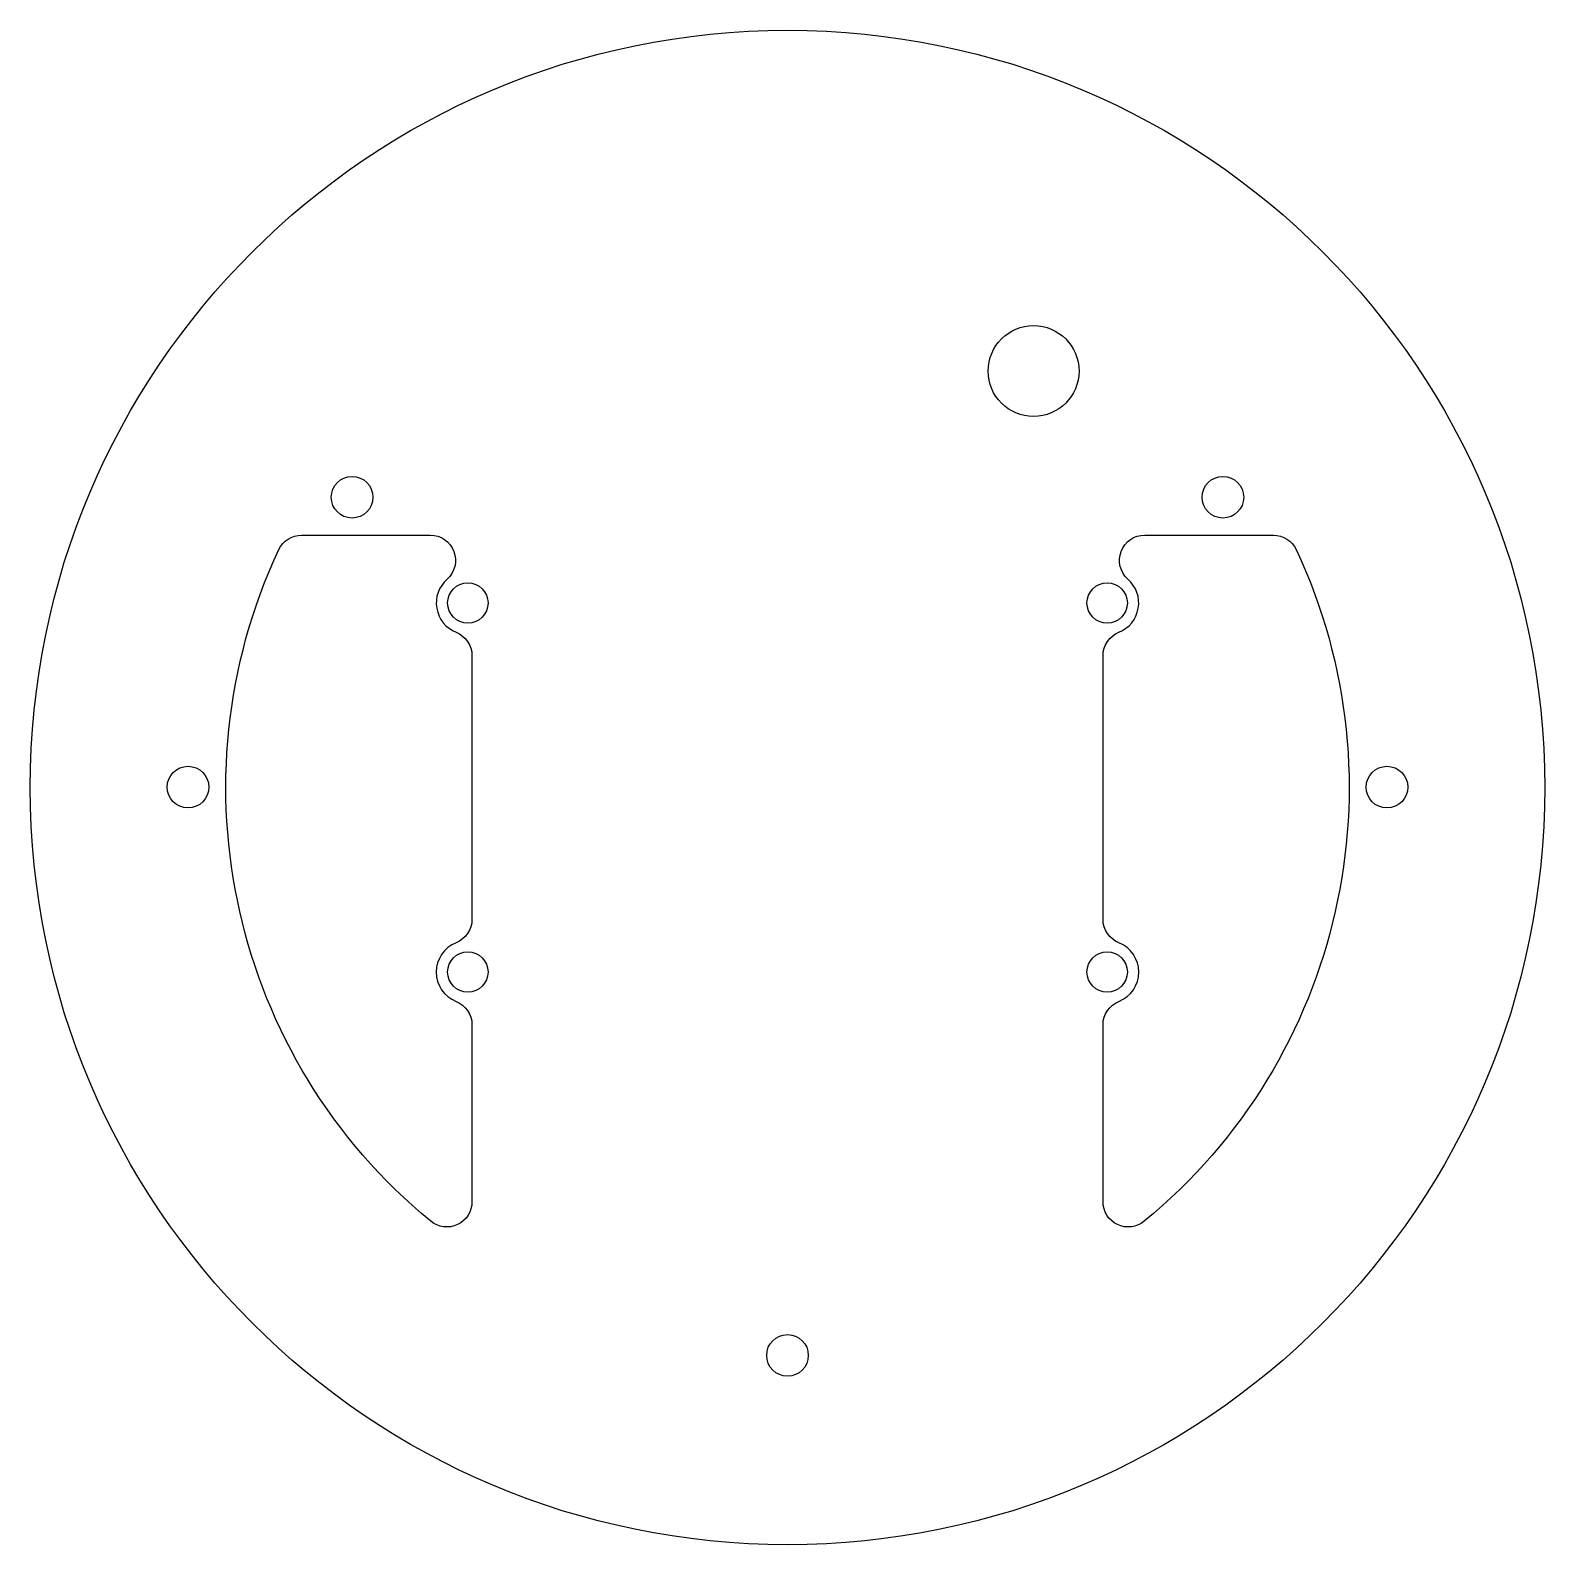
# Model space of a CAD drawing. Header units: millimetres. Extents: x -60 to 60, y -60 to 60.
import ezdxf

# ---------------------------------------------------------------- set-up
doc = ezdxf.new("R2010")
doc.units = ezdxf.units.MM
doc.layers.get('0').update_dxf_attribs({"linetype": 'CONTINUOUS'})

msp = doc.modelspace()

# ---------------------------------------------------------------- linework, layer by layer
for points in [[(-25, -18.8), (-25, -32.82, -0.633651), (-28.27, -34.37, -0.342454), (-40.31, 18.85, -0.291201), (-38.5, 20), (-28.31, 20, -0.69108), (-26.98, 16.5, 0.559014), (-26.26, 12.3, -0.306842), (-25, 10.45), (-25, -10.45, -0.306842), (-26.26, -12.3, 0.67747), (-26.26, -16.95, -0.306842)], [(28.31, 20), (38.5, 20, -0.291201), (40.31, 18.85, -0.342454), (28.27, -34.37, -0.633651), (25, -32.82), (25, -18.8, -0.306842), (26.26, -16.95, 0.67747), (26.26, -12.3, -0.306842), (25, -10.45), (25, 10.45, -0.306842), (26.26, 12.3, 0.559014), (26.98, 16.5, -0.69108)]]:
    msp.add_lwpolyline(points, format="xyb", close=True)
for centre, radius in [((0, 0), 60), ((19.5, 33), 3.6), ((-34.5, 23), 1.65), ((34.5, 23), 1.65), ((-25.33, 14.62), 1.6), ((25.33, 14.62), 1.6), ((-47.5, 0.03), 1.65), ((47.5, 0.03), 1.65), ((-25.33, -14.62), 1.6), ((25.33, -14.62), 1.6), ((0, -45), 1.65)]:
    msp.add_circle(centre, radius)

doc.saveas('drawing.dxf')
